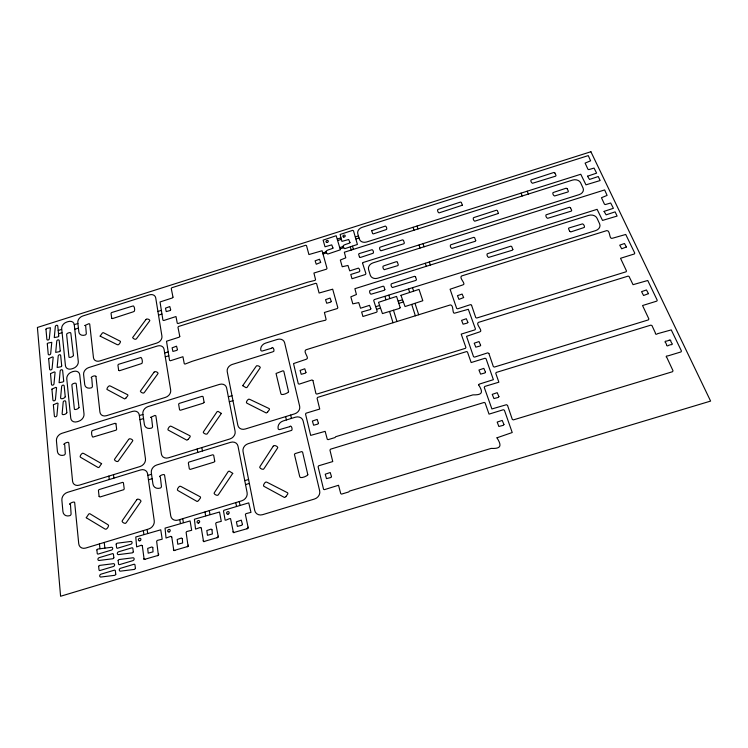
<?xml version="1.0" encoding="UTF-8"?>
<svg xmlns="http://www.w3.org/2000/svg" width="748" height="748" viewBox="0 0 748 748"><rect width="100%" height="100%" fill="white"/><g stroke="black" fill="none" stroke-linecap="round" stroke-linejoin="round"><path stroke-width="1.12" d="M337.413 238.995L340.845 237.911M337.834 240.473L341.275 239.388M74.267 324.651L78.297 361.565A6.255 4.806 -36.8 0 1 73.07 368.446L71.715 368.876A6.255 4.806 -36.9 0 1 65.431 365.613L61.691 328.634A6.106 4.6 -35.3 0 1 66.806 322.033L68.124 321.621A6.106 4.6 -35.3 0 1 74.267 324.651L77.904 323.501M58.204 330.485L61.523 329.438M355.337 236.938L358.423 235.966M355.945 238.967L359.031 237.995M58.531 333.786L61.86 332.738M74.772 329.288L78.428 328.129M322.781 252.955L326.315 251.842M339.873 247.551L343.323 246.457M323.061 253.983L326.596 252.861M340.228 248.813L343.687 247.719M157.922 311.467L161.316 310.392M158.52 315.114L161.914 314.038M164.672 353.019L168.141 351.925M165.289 356.861L168.777 355.768M375.795 306.671L379.545 305.502M398.207 301.117L402.489 299.78M376.59 309.307L380.433 308.111M398.871 303.361L403.237 302.005M139.362 415.57L142.933 414.467M139.941 419.675L143.523 418.562M228.355 396.805L231.983 395.683M229.327 401.798L232.974 400.666M147.833 475.41L151.526 474.279M148.45 479.805L152.162 478.673M244.764 480.646L248.579 479.487M245.54 484.601L249.364 483.442M527.172 191.208L528.378 194.05M521.029 193.152L522.216 195.995M417.019 226.046L418.001 228.935M423.097 243.82L424.107 246.775M429.315 262.006L430.352 265.035M413.046 227.308L414.027 230.197M419.076 245.082L420.077 248.046M425.247 263.277L426.276 266.307M412.569 287.858L413.579 290.972M415.056 303.557L418.693 314.758M408.576 289.102L409.577 292.216M411.755 304.576L415.364 315.796M388.848 295.273L389.811 298.396M393.485 310.27L396.964 321.509M384.949 296.489L385.912 299.611M389.558 311.495L393.009 322.743M352.486 246.242L353.411 249.355M350.326 246.924L351.242 250.047M290.663 415.075L291.43 418.413M285.661 416.608L286.428 419.946M239.285 501.562L240.005 505.368M235.798 502.609L236.518 506.424M201.867 447.566L202.456 450.969M209.309 510.641L209.964 514.456M197.163 449.015L197.752 452.409M204.989 511.941L205.635 515.765M182.764 518.673L183.363 522.506M179.81 519.57L180.408 523.404M147.132 529.462L147.655 533.305M143.354 530.603L143.878 534.455M113.49 474.681L113.911 478.112M108.843 476.111L109.255 479.543M104.243 542.45L104.879 548.144M99.437 543.899L99.97 548.77M145.215 559.392A1.412 1.187 -47.5 0 1 143.756 558.522M158.688 554.025A1.412 1.197 -47 0 1 157.576 555.67M174.864 550.472A1.403 1.206 -46.2 0 1 173.386 549.602M188.374 545.086A1.403 1.206 -45.5 0 1 187.281 546.732M204.634 541.515A1.403 1.216 -44.6 0 1 203.129 540.645M218.164 536.12A1.403 1.216 -43.8 0 1 217.088 537.765M234.507 532.52A1.393 1.225 -42.6 0 1 232.974 531.66M248.065 527.116A1.393 1.234 -41.7 0 1 247.008 528.761M84.973 325.502L85.693 326.006L86.291 333.449A1.533 1.169 -35.1 0 1 85.618 334.767A1.206 0.926 -35.1 0 1 85.141 335.02L85.076 335.039A6.134 4.666 -35 0 1 78.849 331.944L77.801 322.547A6.087 4.619 -34.6 0 1 82.878 315.955L149.282 294.89A6.068 4.694 -31.4 0 1 155.715 297.854L161.933 336.179A6.227 4.909 -32.8 0 1 156.912 343.033L99.867 360.947A6.246 4.843 -35.7 0 1 93.472 357.703L89.704 323.996L88.956 323.669L84.982 325.455M101.597 463.582L99.157 467.266L98.184 467.556L80.812 457.449C78.568 457.309 82.317 451.67 83.701 453.484L101.597 463.638M211.993 529.78L212.385 533.95L207.477 535.297L206.813 530.566L211.132 529.088L211.993 529.78M370.858 308.793L370.288 309.55L361.639 312.028L362.93 316.488L376.179 312.355A1.262 1.047 -18.9 0 0 377.086 310.972L373.691 300.509L374.234 299.621L595.614 230.627A6.62 5.227 -4.6 0 0 599.606 223.802L597.035 218.248A6.592 5.189 -4.8 0 0 588.629 215.387L354.889 288.7L356.431 294.506L350.831 296.844L352.813 303.856L358.731 302.594L360.536 308.232L369.512 305.352L370.858 308.793M371.728 230.683L372.598 233.563L373.299 233.89L385.585 229.814C388.119 230.094 386.108 224.624 384.481 226.364L371.728 230.683M415.533 276.872L416.449 279.621L415.963 280.388L393.392 287.241C391.887 289.167 389.568 283.268 392.223 283.529L414.551 276.311L415.533 276.872M79.008 407.585C78.409 409.081 73.603 410.633 74.314 408.483L71.92 385.472C70.649 383.958 77.007 381.845 76.259 384.117L79.008 407.585M100.148 336.142L117.109 344.604C118.521 346.231 121.933 340.808 119.848 341.004L103.318 332.664L102.42 332.944L100.157 336.095M118.605 370.204L119.418 370.756L140.933 363.799C143.766 364.304 141.802 355.384 140.044 357.75L118.446 364.323L117.922 365.118L118.623 370.101M242.717 385.669L246.008 387.67L246.98 387.436L259.79 368.381C262.155 366.866 256.059 364.332 255.966 366.576L242.717 385.669M359.423 256.91L360.33 257.49L372.326 253.507C374.944 253.712 372.626 248.214 371.232 249.963L359.059 253.628L358.629 254.311L359.433 256.863M569.696 231.282L570.78 231.927L583.328 227.775C586.226 228.018 583.057 222.427 581.729 224.119L568.845 228L568.499 228.701L569.696 231.282M570.518 207.813L571.706 210.384L571.313 211.104L548.499 218.07C546.797 219.641 544.329 214.199 546.975 214.526L569.452 207.243L570.518 207.813M115.949 423.807L116.651 429.296L116.108 430.147L93.781 436.841C91.808 439.226 90.358 429.735 93.042 430.334L115.117 423.265L115.949 423.807M198.491 500.618L197.182 501.534L178.174 490.697C175.696 490.538 179.548 484.573 181.035 486.527L200.389 496.887L200.548 497.841L198.491 500.618M567.227 188.758L568.386 191.264L568.05 191.937L555.484 195.714C553.847 197.36 551.257 192.012 553.959 192.264L566.171 188.197L567.227 188.758M73.454 355.562C73.07 356.805 68.171 358.582 68.91 356.469L66.665 334.833C65.459 333.393 71.565 331.355 70.873 333.496L73.454 355.562M214.751 461.217L214.04 462.124L190.291 469.389L189.347 468.931L188.356 462.984L188.842 462.124L212.722 454.784L213.657 455.186L214.751 461.217M248.168 527.695L247.476 528.612L233.432 532.613L230.777 519.692C231.497 516.55 225.887 520.898 225.148 520.178L223.512 511.118L223.904 510.295L248.738 502.871L250.982 512.38L246.027 513.624L245.391 514.474L248.168 527.695M362.556 263.174L365.828 273.338A1.234 1 -19.1 0 1 364.931 274.666L351.999 278.733L350.775 274.479L358.554 272.029C361.2 272.319 358.984 266.531 357.488 268.42L349.727 270.86L347.96 265.456L342.219 266.737L340.331 260.052L345.782 257.817L344.342 252.226L572.463 180.109A6.423 4.955 -6.5 0 1 580.616 182.783L583.066 188.085A6.442 4.993 -6.2 0 1 579.12 194.648L363.173 262.483L362.556 263.174M111.686 318.096L112.462 318.601L133.294 311.813C135.949 312.168 134.285 304.053 132.461 306.128L111.499 312.599L111.041 313.328L111.686 318.096M201.287 528.097L203.559 541.608L217.902 537.429L218.248 536.578L215.704 523.432L216.34 522.59L221.277 521.347L219.529 512.025L194.405 519.243L195.537 529.116L200.371 527.415L201.287 528.097M232.74 473.372L218.594 494.391C218.238 496.99 212.142 493.708 214.629 492.231L228.318 471.408L229.337 471.175L232.74 473.372M400.189 307.643L399.656 308.354L382.452 313.59L378.525 302.323L396.562 296.414L400.189 307.643M403.49 240.398L404.369 243.016L403.883 243.755L381.854 250.496C380.208 252.235 378.245 246.7 380.741 246.962L402.536 239.865L403.49 240.398M507.546 405.435L512.324 419.45L513.418 419.88L672.555 371.709L673.013 370.737L666.814 357.441A0.954 0.795 4.7 0 1 666.3 356.375A0.954 0.795 4.7 0 1 667.571 356.001L680.989 351.934L681.456 351.027L671.255 329.905L657.202 333.795A0.935 0.776 2.9 0 1 655.959 334.188A0.935 0.776 2.9 0 1 655.482 333.141L651.938 325.53L650.807 325.146L496.223 372.448L495.756 373.299L498.869 382.191L484.816 386.417L484.246 387.38L491.904 408.96L506.443 404.705L507.546 405.435M69.714 504.049L70.49 504.713L71.079 513.801A1.73 1.393 -45.3 0 1 70.321 515.381A1.365 1.094 -45.3 0 1 69.788 515.662A6.91 5.545 -45 0 1 62.925 511.604L61.869 500.113A6.854 5.479 -44.3 0 1 67.498 492.343L140.549 469.95A6.788 5.61 -41.2 0 1 147.608 473.858L154.256 520.86A7.003 5.881 -44.5 0 1 148.693 528.986L85.74 548.05A7.069 5.76 -47 0 1 78.736 543.759L74.735 503.189C75.511 500.795 70.49 502.628 69.714 504.049M86.272 517.766L104.842 528.93C106.328 530.93 110.162 524.834 107.88 524.666L89.779 513.68L88.788 513.979L86.272 517.7M188.206 439.356L186.907 440.198L168.683 430.334C166.327 430.539 169.927 424.537 171.451 426.397L190.057 435.841L190.207 436.729L188.206 439.356M512.866 249.533L512.277 250.243L489.538 257.134C488.042 258.967 485.405 253.226 488.145 253.479L510.847 246.157L511.688 246.503L512.866 249.533M397.422 262.202L398.301 264.886L397.861 265.615L385.22 269.383C383.846 271.272 381.387 265.54 384.089 265.764L396.468 261.65L397.422 262.202M63.982 444.247L64.73 444.845L65.272 453.353A1.664 1.309 -41.7 0 1 64.534 454.831A1.309 1.029 -41.7 0 1 64.029 455.102L63.963 455.121A6.629 5.217 -41.5 0 1 57.409 451.399L56.427 440.656A6.573 5.161 -40.9 0 1 61.888 433.316L132.489 411.4A6.526 5.264 -37.7 0 1 139.278 414.972L145.486 458.851A6.723 5.517 -40.3 0 1 140.082 466.518L79.307 485.162A6.769 5.423 -43 0 1 72.575 481.254L68.835 443.368C69.452 441.002 64.506 443.059 63.991 444.19M99.091 496.345L99.942 497.009L123.719 489.706L124.224 488.893L123.411 482.694L122.616 482.367L98.988 489.613L98.427 490.51L99.091 496.345M204.092 402.274L203.409 403.144L180.464 410.241L179.567 409.867L178.641 404.266L179.099 403.453L202.166 396.281L203.073 396.646L204.092 402.274M503.946 424.518L503.423 425.294L498.86 426.472L497.186 422.087L502.207 420.423L503.946 424.518M554.904 173.012L556.035 175.462L555.652 176.154L533.389 183.008C532.043 184.691 529.201 179.398 531.931 179.632L553.875 172.47L554.904 173.012M221.371 413.429L207.617 433.27C207.467 435.682 201.315 432.765 203.802 431.306L217.116 411.652L218.098 411.409L221.371 413.429M349.989 242.67C348.699 244.213 338.994 244.661 344.763 248.682L357.413 244.446L353.477 230.73L352.635 230.365L340.144 234.461L341.93 241.38L348.69 239.5L349.989 242.67M95.922 376.328L99.933 412.129A6.48 5.152 -38.2 0 0 106.562 415.673L165.523 397.356A6.452 5.227 -35.2 0 0 170.684 390.119L164.055 349.251A6.283 4.993 -33.3 0 0 157.379 346.015L88.816 367.539A6.311 4.899 -36.8 0 0 83.598 374.486L84.711 384.491A6.349 4.955 -37.2 0 0 91.163 387.875L91.228 387.857A1.253 0.982 -37.4 0 0 91.714 387.595A1.59 1.244 -37.4 0 0 92.406 386.202L91.761 378.273C89.358 377.45 94.987 374.748 95.922 376.328M496.981 437.851C502.048 445.864 501.038 448.894 491.155 448.407L349.475 491.099L348.811 491.904L341.565 494.119L340.742 493.615L338.526 485.265L324.473 489.631L323.585 489.379L318.106 466.705L318.695 465.78L332.757 461.563L329.952 450.1L330.532 449.183L484.171 402.443L485.106 402.892L489.033 414.13L503.367 409.726L504.404 410.231L512.221 432.531L496.99 437.795M498.907 396.636L498.383 397.394L493.951 398.581L492.231 394.374L497.205 392.672L498.907 396.636M182.353 538.719L182.634 542.955L177.781 544.245L177.192 539.495L181.502 538.018L182.353 538.719M488.883 353.495L493.353 366.604L494.353 367.072L648.366 319.901L648.881 318.966L642.551 305.53L656.781 301.126L657.249 300.275L647.749 280.491L633.042 284.679L629.077 276.498L628.114 276.115L478.365 322.416C475.214 324.193 483.853 331.149 479.599 331.925L466.537 336.329L473.54 356.721L474.569 357.114L487.827 352.813L488.883 353.552M498.458 213.423L475.691 220.894C474.195 222.736 471.708 217.172 474.363 217.397L496.513 210.207L497.327 210.525L498.458 213.423M331.504 476.635L330.878 477.505L326.483 478.627L325.24 474.213L330.205 472.521L331.504 476.635M171.76 537.008L173.807 550.565L188.094 546.405L186.121 532.361L186.766 531.519L191.675 530.285L190.086 520.935L165.056 528.125L166.037 538.027L170.853 536.325L171.76 537.008M242.427 524.367L241.847 525.255L237.378 526.377L236.396 521.824L241.295 520.159L242.427 524.367M332.991 248.056C331.149 249.692 322.22 250.01 327.727 254.077L340.377 249.795L336.179 235.723L323.117 240.127L325.015 246.784L331.729 244.876L332.991 248.056M485.48 372.205L484.956 372.943L480.599 374.122L478.944 370.036L483.834 368.362L485.48 372.205M66.834 412.672C66.516 414.224 62.168 415.486 62.103 413.99L63.215 401.919A1.421 1.103 -38.9 0 1 65.731 401.536L66.834 412.672M331.271 301.425L330.7 302.164L326.698 303.239L325.548 299.677L330.083 298.059L331.271 301.425M63.702 381.125L63.038 381.948L59.101 382.705L60.177 370.774A1.393 1.066 -37.5 0 1 62.636 370.391L63.702 381.125M65.254 396.749C64.973 398.188 60.859 399.675 60.569 398.067L61.682 386.202A1.403 1.085 -38.2 0 1 64.169 385.818L65.254 396.749M179.782 336.394L179.174 337.18L166.524 341.228L169.534 360.34L170.32 360.77L182.933 356.721L184.27 363.696L184.999 364.098L192.049 361.359L318.246 321.939L325.576 320.2L326.119 319.443L324.408 312.468L337.301 308.541L337.844 307.737L332.682 289.177L319.097 293.029L316.619 283.67L315.834 283.268L178.482 326.502L177.968 327.306L179.782 336.394M478.627 384.865C483.554 392.635 482.31 395.084 472.914 394.879L335.693 436.72L335.048 437.543L328.091 439.656L327.269 439.244L325.156 431.344L310.682 435.392L305.521 413.999L306.1 413.176L319.733 409.044L317.096 398.31L317.657 397.384L466.565 351.569L467.463 351.981L471.165 362.556L485.05 358.245L486.041 358.703L493.39 379.675L479.206 384.145L478.627 384.865M480.627 345.277L480.057 346.025L475.822 347.166L474.204 343.21L479.019 341.556L480.627 345.277M648.488 293.655L643.561 295.497L641.569 291.645L646.459 289.962L648.488 293.655M61.71 365.931L61.056 366.744L57.138 367.455L58.232 355.777A1.374 1.047 -36.8 0 1 60.672 355.394L61.71 365.931M177.435 349.578L176.874 350.354L172.919 351.429L172.105 347.839L176.537 346.174L177.435 349.578M312.945 380.582L315.937 393.626L316.834 394.093L465.443 348.325L465.911 347.493L461.217 334.113L474.943 329.849L475.457 328.998L468.323 309.298L455.233 312.991C451.652 315.02 454.223 304.932 450.361 304.913L305.895 349.821C302.622 351.869 310.214 358.32 306.241 359.264L293.534 363.575L298.274 383.743L299.2 384.135L312.01 379.956L312.945 380.582M471.558 305.249L475.756 317.601L476.728 318.031L626.095 271.786L626.506 270.982L620.531 258.294L634.323 253.974L634.781 253.161L625.739 234.461L612.556 238.219C608.816 239.986 610.583 230.375 606.843 230.59L461.656 275.947C458.459 277.854 466.911 284.268 462.76 284.932L450.09 289.242L456.691 308.466L457.683 308.821L470.539 304.614L471.558 305.249M58.755 336.076L58.12 336.862L54.267 337.582L55.361 326.306A1.346 1.01 -35.6 0 1 57.755 325.913L58.755 336.123M60.223 350.868L59.625 351.644L55.689 352.383L56.783 340.91A1.365 1.029 -36.2 0 1 59.204 340.518L60.223 350.868M153.985 372.28L140.961 390.381C138.595 391.251 143.897 394.682 144.523 392.251L157.548 374.206C159.81 372.803 154.574 370.41 153.985 372.224M318.424 423.284L317.863 424.088L313.608 425.238L312.384 421.068L317.189 419.413L318.424 423.284M384.855 289.57L384.313 290.28L371.906 293.964C370.223 295.722 368.212 290 370.793 290.243L383.228 286.166L383.948 286.559L384.855 289.626M152.816 547.63L153.022 551.874L148.198 553.155L147.683 548.396L151.984 546.928L152.816 547.63M170.656 309.784L170.105 310.532L166.243 311.598L165.467 308.176L169.796 306.549L170.656 309.831M172.994 297.19L172.395 297.947L160.035 301.968L162.914 320.125L163.69 320.527L175.986 316.544L177.257 323.183L177.968 323.557L307.877 282.127L315.011 280.397L315.553 279.668L313.926 273.039L326.493 269.168L327.016 268.401L322.108 250.739L308.915 254.554L306.493 245.587L305.745 245.251L171.816 287.737L171.255 288.494L172.994 297.19M320.668 262.436L316.264 264.231L315.114 260.818L319.527 259.238L320.668 262.436M475.728 240.65L475.13 241.342L452.755 248.158C451.053 249.804 448.856 244.306 451.465 244.568L473.811 237.34L474.625 237.668L475.728 240.65M51.921 389.138L52.921 400.133A1.412 1.094 -39 0 0 55.417 399.759L56.558 387.698L55.773 387.352L51.921 389.138M53.36 404.874L54.38 416.075A1.431 1.113 -39.8 0 0 56.904 415.692L58.026 403.378L57.306 403.05L53.37 404.818M467.874 322.351L467.304 323.071L463.087 324.193L461.572 320.368L466.313 318.732L467.874 322.351M50.499 373.701L51.481 384.491A1.403 1.075 -38.3 0 0 53.959 384.107L55.09 372.261L54.38 371.915L50.518 373.598M145.879 319.62L133.219 336.787C130.919 337.657 136.052 340.77 136.65 338.498L149.31 321.388C151.545 319.985 146.328 317.844 145.879 319.62M285.867 496.663L284.511 497.514L264.353 486.555C261.791 486.639 265.475 480.253 267.12 482.32L287.662 492.82L287.877 493.783L285.867 496.663M307.83 474.765C307.138 476.298 299.303 479.318 299.686 476.448L294.431 454.401L295.067 453.615L301.696 451.596L302.585 452.091L307.83 474.765M47.292 343.8L48.227 354.206A1.374 1.038 -37 0 0 50.658 353.823L51.78 342.341L47.937 343.061L47.292 343.8M48.648 358.685L49.611 369.288A1.384 1.057 -37.6 0 0 52.061 368.904L53.183 357.217L52.491 356.918L48.657 358.638M136.669 499.87L122.625 520.187C120.232 521.608 125.87 525.031 126.393 522.45L140.437 502.189C142.943 500.683 137.127 497.663 136.669 499.87M159.548 476.523L160.381 477.224L161.418 486.228A1.711 1.431 -41.4 0 1 160.717 487.799A1.346 1.131 -41.5 0 1 160.194 488.079L160.119 488.098A6.825 5.704 -41.1 0 1 152.947 484.096L151.311 472.717A6.779 5.638 -40.4 0 1 156.715 464.994L230.58 442.339A6.732 5.75 -35.5 0 1 238.014 446.173L247.121 492.708A6.938 6.04 -38.8 0 1 241.8 500.795L178.118 520.075A6.984 5.928 -43.1 0 1 170.731 515.868L164.663 475.691C165.299 473.306 160.175 475.214 159.558 476.467M305.951 372.411L305.399 373.168L301.22 374.29L300.098 370.428L304.773 368.773L305.951 372.411M463.638 297.564L458.982 299.406L457.449 295.675L462.114 294.058L463.638 297.564M45.955 329.176L46.881 339.396A1.356 1.019 -36.4 0 0 49.284 339.012L50.406 327.727L46.591 328.447L45.955 329.176M142.335 545.89L144.158 559.485L158.389 555.343L156.65 541.262L157.304 540.411L162.194 539.186L160.755 529.808L135.771 537.008L136.641 546.9L141.447 545.199L142.335 545.89M289.579 426.697L279.93 429.492A1.674 1.449 -31.1 0 1 278.368 429.109A1.318 1.141 -31.1 0 1 278.134 428.651L278.125 428.585A6.695 5.788 -30.6 0 1 283.183 420.946L295.441 417.188A6.695 5.797 -29.5 0 1 303.118 420.928L319.667 490.828A6.984 6.274 -33.5 0 1 314.487 499.028L262.548 514.689A7.003 6.19 -38.9 0 1 254.713 510.445L243.025 451.418A6.751 5.816 -34.6 0 1 248.214 443.676L290.71 430.661C293.609 431.138 291.327 423.789 289.579 426.697M462.358 205.223L439.946 212.6C438.468 214.405 436.112 208.982 438.711 209.178L460.525 202.072L461.32 202.381L462.358 205.223M626.394 246.99L621.672 248.794L619.727 245.157L624.477 243.511L626.394 246.99M128.609 439.459L114.986 458.636C112.593 459.842 118.165 463.236 118.605 460.646L132.237 441.582C134.64 440.151 129.217 437.486 128.619 439.403M273.207 446.238L260.173 466.247C257.854 467.752 263.885 470.959 264.212 468.341L277.256 448.51C279.528 446.986 274.011 444.293 273.207 446.182M150.787 417.309L151.582 417.954L152.545 426.379A1.646 1.346 -37.7 0 1 151.863 427.847A1.3 1.057 -37.7 0 1 151.348 428.118L151.283 428.146A6.564 5.348 -37.5 0 1 144.383 424.49L142.859 413.859A6.517 5.292 -36.9 0 1 148.104 406.557L219.463 384.407A6.489 5.386 -32.4 0 1 226.607 387.894L235.106 431.325A6.667 5.657 -34.6 0 1 229.935 438.954L168.487 457.804A6.704 5.563 -38.7 0 1 161.381 453.971L155.874 415.832L154.976 415.411L150.787 417.309M125.888 398.114L124.664 398.946L107.628 389.792C105.403 390.101 108.918 384.313 110.386 386.052L127.758 394.785L127.871 395.617L125.888 398.114M267.541 412.176L266.288 412.999L247.205 403.331C244.764 403.275 248.373 397.609 249.869 399.423L269.28 408.642L269.467 409.521L267.541 412.176M288.578 391.821C287.438 393.57 280.453 396.01 280.837 393.504L276.049 373.467L282.968 370.784L283.81 371.214L288.578 391.821M271.692 348.222L262.492 350.943A1.599 1.318 -28.1 0 1 261.015 350.616A1.253 1.038 -28.1 0 1 260.8 350.204A6.386 5.283 -27.7 0 1 265.662 343.08L277.349 339.433A6.386 5.292 -26.8 0 1 284.614 342.724L299.658 406.276A6.638 5.704 -28.9 0 1 294.665 413.84L245.251 429.015A6.648 5.647 -33.1 0 1 237.845 425.275L227.224 371.616A6.423 5.311 -30.7 0 1 232.217 364.454L272.73 351.841C275.647 352.046 272.861 345.342 271.711 348.119M604.075 211.432L606.142 214.835L615.108 211.871L617.109 216.069L602.514 220.417L597.11 209.337L377.759 278.191A6.283 5.114 -18.3 0 1 370.269 275.171L368.577 269.561A6.255 5.077 -18.4 0 1 373.065 262.847L604.636 189.927L607.096 195.387L601.467 197.734L604.449 204.176L605.356 204.559L610.686 202.998L613.397 208.299L604.085 211.385M135.425 568.424L134.565 569.396L120.25 571.173A1.599 1.328 -48.7 0 1 120.409 568.321L134.275 564.179L134.93 564.656L135.425 568.424M133.322 551.884L132.461 552.837L118.287 554.633A1.58 1.309 -47.4 0 1 118.446 551.828L132.19 547.723L132.826 548.181L133.322 551.884M115.781 574.333L114.902 575.305L100.653 577.063A1.599 1.328 -49.3 0 1 100.849 574.202L114.678 570.079L115.314 570.556L115.781 574.333M118.109 560.448L118.567 564.254L119.213 564.721L133.041 560.589A1.59 1.328 -47.7 0 0 133.191 557.765L118.913 559.56L118.119 560.392M587.517 176.201L589.499 179.445L598.25 176.537L600.158 180.539L585.974 184.84L580.766 174.247L366.679 241.969A6.134 4.881 -18.6 0 1 359.405 239.145L357.787 233.797A6.115 4.843 -18.6 0 1 362.2 227.327L588.265 155.603L590.602 160.811L585.104 163.111L587.947 169.254L588.835 169.609L594.034 168.076L596.624 173.134L587.517 176.201M113.846 557.765L113.042 558.709L98.867 560.495A1.58 1.3 -48.1 0 1 99.054 557.69L112.761 553.585L113.397 554.053L113.846 557.765M116.174 544.105L116.623 547.835L117.258 548.303L130.965 544.198A1.571 1.309 -46.5 0 0 131.115 541.412L117.025 543.226L116.174 544.048M400.947 295.366L405.051 306.549L422.816 300.733L419.03 289.392L400.956 295.32M98.633 566.32L99.054 570.126L99.68 570.602L113.481 566.479A1.59 1.318 -48.4 0 0 113.659 563.646L99.493 565.423L98.633 566.32M96.866 549.939L97.277 553.688L97.904 554.146L111.583 550.051A1.571 1.3 -47.2 0 0 111.751 547.265L97.726 549.06L96.875 549.883M590.901 151.741L37.4 327.465L60.588 596.259L710.6 401.087L590.901 151.741M73.388 371.466L72.032 371.887A6.311 4.871 -37.5 0 0 66.768 378.834L70.751 418.16A6.489 5.086 -39.4 0 0 77.25 421.713L78.652 421.274A6.489 5.086 -39.3 0 0 84.019 414.027L79.737 374.767A6.311 4.881 -37.4 0 0 73.388 371.466M668.946 340.405L666.393 341.181A0.944 0.785 3.8 0 0 665.14 341.556A0.944 0.785 3.8 0 0 665.645 342.603L666.646 344.735A0.944 0.785 4.1 0 0 667.132 345.8A0.944 0.785 4.1 0 0 668.385 345.398L670.937 344.622A0.944 0.785 4.3 0 0 672.209 344.248A0.944 0.785 4.3 0 0 671.695 343.201L670.685 341.069A0.944 0.785 4 0 0 670.199 340.013A0.944 0.785 4 0 0 668.946 340.405M343.715 237.041A1.197 0.954 -19.8 0 0 345.202 235.704A1.197 0.954 -19.8 0 0 343.257 235.461A1.197 0.954 -19.8 0 0 343.715 237.041M326.885 242.417A1.197 0.944 -20.9 0 0 328.269 241.006A1.197 0.944 -20.9 0 0 326.296 240.875A1.197 0.944 -20.9 0 0 326.885 242.417M228 514.138A1.374 1.197 -41.1 0 0 228.972 512.025A1.374 1.197 -41.1 0 0 226.719 512.502A1.374 1.197 -41.1 0 0 228 514.138M198.547 523.048A1.384 1.187 -43.1 0 0 199.398 520.889A1.384 1.187 -43.1 0 0 197.173 521.506A1.384 1.187 -43.1 0 0 198.547 523.048M169.113 531.94A1.393 1.178 -44.7 0 0 169.992 529.78A1.393 1.178 -44.7 0 0 167.776 530.397A1.393 1.178 -44.7 0 0 169.113 531.94M139.876 540.776A1.393 1.169 -46 0 0 140.633 538.579A1.393 1.169 -46 0 0 138.445 539.345A1.393 1.169 -46 0 0 139.876 540.776"/></g></svg>
